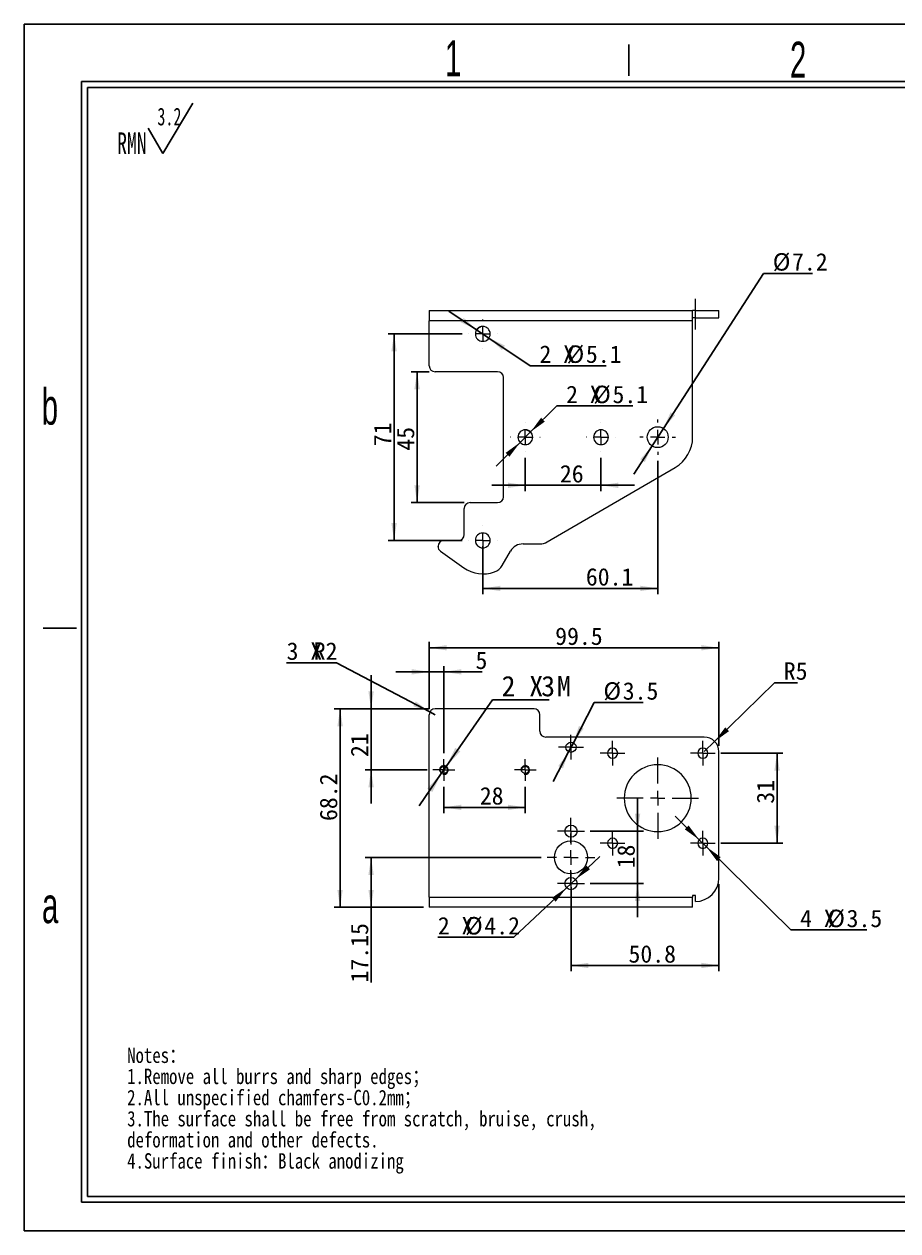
# Model space of a CAD drawing. Header units: millimetres. Extents: x 2 to 295, y 1 to 209.
# Drawn here: x 1.8 to 151.9, y 1.3 to 208.7 of the extents above; entities that cross this region are included whole.
import ezdxf

# ---------------------------------------------------------------- set-up
doc = ezdxf.new("R2010")
doc.units = ezdxf.units.MM
doc.linetypes.add('CENTER', pattern=[10.16, 6.35, -1.27, 1.27, -1.27])
doc.linetypes.add('CENTERX2', pattern=[20.32, 12.7, -2.54, 2.54, -2.54])
doc.layers.add('DIM', color=5, linetype='Continuous')
doc.layers.add('SLD-0', color=179, linetype='Continuous')
doc.layers.add('中心线', color=1, linetype='CENTER', lineweight=15)
doc.styles.add('SLDTEXTSTYLE0', font='SIMSUN.TTC', dxfattribs={"width": 0.67})
doc.styles.add('SLDTEXTSTYLE14', font='SIMSUN.TTC')
doc.styles.add('SLDTEXTSTYLE3', font='SIMSUN.TTC', dxfattribs={"width": 0.8, "bigfont": 'bigfont'})
doc.styles.add('SLDTEXTSTYLE4', font='SIMSUN.TTC', dxfattribs={"width": 0.8})
doc.styles.add('SLDTEXTSTYLE7', font='GOTHIC.TTF', dxfattribs={"width": 0.61171})
doc.dimstyles.new('SLDDIMSTYLE0', dxfattribs={"dimtxt": 3, "dimasz": 3.5, "dimexe": 0, "dimexo": 0.0625, "dimgap": 0.75, "dimtad": 2, "dimlfac": 2, "dimrnd": 1e-09, "dimzin": 12, "dimdsep": 46, "dimtxsty": 'SLDTEXTSTYLE0', "dimsah": 1, "dimcen": 0.09, "dimadec": 0, "dimazin": 3, "dimtfac": 1, "dimtofl": 0, "dimtmove": 0, "dimatfit": 3, "dimfxl": 0, "dimfrac": 2, "dimtolj": 1, "dimtzin": 12, "dimarcsym": 0})
doc.dimstyles.new('SLDDIMSTYLE1', dxfattribs={"dimtxt": 3, "dimasz": 3.5, "dimexe": 0, "dimexo": 0.0625, "dimgap": 0.75, "dimtad": 0, "dimtih": 1, "dimtoh": 1, "dimlfac": 2, "dimrnd": 1e-09, "dimzin": 12, "dimdsep": 46, "dimtxsty": 'SLDTEXTSTYLE0', "dimsah": 1, "dimcen": 0, "dimadec": 0, "dimazin": 3, "dimtfac": 1, "dimtmove": 0, "dimatfit": 3, "dimfxl": 0, "dimfrac": 2, "dimtolj": 1, "dimtzin": 12, "dimarcsym": 0})
doc.dimstyles.new('SLDDIMSTYLE2', dxfattribs={"dimtxt": 3, "dimasz": 3.5, "dimexe": 0, "dimexo": 0.0625, "dimgap": 0.75, "dimtad": 0, "dimtih": 1, "dimtoh": 1, "dimlfac": 2, "dimrnd": 1e-09, "dimzin": 12, "dimdsep": 46, "dimtxsty": 'SLDTEXTSTYLE0', "dimsah": 1, "dimcen": 0, "dimadec": 0, "dimazin": 3, "dimtfac": 1, "dimtmove": 0, "dimatfit": 3, "dimfxl": 0, "dimfrac": 2, "dimtolj": 1, "dimtzin": 12, "dimarcsym": 0})
doc.dimstyles.new('SLDDIMSTYLE3', dxfattribs={"dimtxt": 3, "dimasz": 3.5, "dimexe": 0, "dimexo": 0.0625, "dimgap": 0.75, "dimtad": 2, "dimlfac": 2, "dimrnd": 1e-09, "dimzin": 12, "dimdsep": 46, "dimtxsty": 'SLDTEXTSTYLE0', "dimsah": 1, "dimcen": 0.09, "dimadec": 0, "dimazin": 3, "dimtfac": 1, "dimtmove": 0, "dimatfit": 0, "dimfxl": 0, "dimfrac": 2, "dimtolj": 1, "dimtzin": 12, "dimarcsym": 0})
doc.dimstyles.new('SLDDIMSTYLE4', dxfattribs={"dimtxt": 3, "dimasz": 3.5, "dimexe": 0, "dimexo": 0.0625, "dimgap": 0.75, "dimtad": 0, "dimtih": 1, "dimtoh": 1, "dimlfac": 2, "dimrnd": 1e-09, "dimzin": 12, "dimdsep": 46, "dimtxsty": 'SLDTEXTSTYLE0', "dimsah": 1, "dimcen": 0, "dimadec": 0, "dimazin": 3, "dimtfac": 1, "dimtmove": 0, "dimatfit": 3, "dimfxl": 0, "dimfrac": 2, "dimtolj": 1, "dimtzin": 12, "dimarcsym": 0})
doc.dimstyles.new('SLDDIMSTYLE5', dxfattribs={"dimtxt": 3, "dimasz": 3.5, "dimexe": 0, "dimexo": 0.0625, "dimgap": 0.75, "dimtad": 0, "dimtih": 1, "dimtoh": 1, "dimlfac": 2, "dimrnd": 1e-09, "dimzin": 12, "dimdsep": 46, "dimtxsty": 'SLDTEXTSTYLE0', "dimsah": 1, "dimcen": 0, "dimadec": 0, "dimazin": 3, "dimtfac": 1, "dimtofl": 0, "dimtmove": 0, "dimatfit": 3, "dimfxl": 0, "dimfrac": 2, "dimtolj": 1, "dimtzin": 12, "dimarcsym": 0})
doc.dimstyles.new('SLDDIMSTYLE6', dxfattribs={"dimtxt": 3.5, "dimasz": 3.5, "dimexe": 0, "dimexo": 0.0625, "dimgap": 0.875, "dimtad": 0, "dimtih": 1, "dimtoh": 1, "dimlfac": 2, "dimrnd": 1e-09, "dimzin": 12, "dimdsep": 46, "dimtxsty": 'SLDTEXTSTYLE0', "dimsah": 1, "dimcen": 0, "dimadec": 0, "dimazin": 3, "dimtfac": 1, "dimtmove": 0, "dimatfit": 3, "dimfxl": 0, "dimfrac": 2, "dimtolj": 1, "dimtzin": 12, "dimarcsym": 0})

# ---------------------------------------------------------------- blocks, each defined once
blk = doc.blocks.new('SW_NOTE_0')
at = {"layer": 'SLD-0', "color": 0}
for q in [(12.98, 9.35), (5.31, 5.02)]:
    blk.add_line((7.87, 0.69), q, dxfattribs=at)
at = {"layer": 'SLD-0', "color": 0, "attachment_point": 1, "style": 'SLDTEXTSTYLE0'}
for s, insert, char_height in [('3.2', (6.9, 8.55), 3.032), ('RMN', (0, 4.31), 3.704)]:
    blk.add_mtext(s, dxfattribs=dict(at, insert=insert, char_height=char_height))
blk = doc.blocks.new('SW_NOTE_1')
at = {"layer": 'SLD-0', "color": 0, "char_height": 2.6458, "attachment_point": 1}
for s, insert, style in [('Notes\\M+18146', (0, 3.08), 'SLDTEXTSTYLE3'), ('1.Remove all burrs and sharp edges\\M+18147', (0, -0.55), 'SLDTEXTSTYLE3'), ('2.All unspecified chamfers-C0.2mm\\M+18147', (0, -4.19), 'SLDTEXTSTYLE3'), ('3.The surface shall be free from scratch, bruise, crush, ', (0, -7.82), 'SLDTEXTSTYLE4'), ('deformation and other defects.', (0, -11.45), 'SLDTEXTSTYLE4'), ('4.Surface finish\\M+18146Black anodizing', (0, -15.08), 'SLDTEXTSTYLE3')]:
    blk.add_mtext(s, dxfattribs=dict(at, insert=insert, style=style))
blk = doc.blocks.new('_D')
at = {"layer": 'DIM'}
for p, q in [((77.09, 155.44), (64.37, 155.44)), ((65.37, 155.44), (65.37, 119.94)), ((77.09, 119.94), (64.37, 119.94))]:
    blk.add_line(p, q, dxfattribs=at)
for points in [[(65.37, 155.44), (64.91, 152.44), (65.83, 152.44)], [(65.37, 119.94), (65.83, 122.94), (64.91, 122.94)]]:
    blk.add_solid(points, dxfattribs=at)
at = {"layer": 'DIM', "insert": (61.88, 136.14), "char_height": 3, "attachment_point": 1, "rotation": 90, "style": 'SLDTEXTSTYLE14'}
blk.add_mtext('71', dxfattribs=at)
blk = doc.blocks.new('_D_1')
at = {"layer": 'DIM'}
for p, q in [((71.42, 148.94), (68.32, 148.94)), ((69.32, 148.94), (69.32, 126.44)), ((77.42, 126.44), (68.32, 126.44))]:
    blk.add_line(p, q, dxfattribs=at)
for points in [[(69.32, 148.94), (68.86, 145.94), (69.79, 145.94)], [(69.32, 126.44), (69.79, 129.44), (68.86, 129.44)]]:
    blk.add_solid(points, dxfattribs=at)
at = {"layer": 'DIM', "insert": (65.83, 135.37), "char_height": 3, "attachment_point": 1, "rotation": 90, "style": 'SLDTEXTSTYLE14'}
blk.add_mtext('45', dxfattribs=at)
blk = doc.blocks.new('_D_2')
at = {"layer": 'DIM'}
for p, q in [((79.56, 156.15), (74.77, 159.37)), ((79.56, 156.15), (81.68, 154.73)), ((81.68, 154.73), (88.76, 149.97)), ((88.76, 149.97), (101.83, 149.97))]:
    blk.add_line(p, q, dxfattribs=at)
blk.add_arc((80.62, 155.44), 1.27, 107.9769, 141.8924, dxfattribs=at)
for points in [[(79.56, 156.15), (77.33, 158.21), (76.81, 157.44)], [(81.68, 154.73), (83.91, 152.67), (84.42, 153.44)]]:
    blk.add_solid(points, dxfattribs=at)
at = {"layer": 'DIM', "char_height": 3, "attachment_point": 1, "style": 'SLDTEXTSTYLE14'}
for s, insert in [('%%c', (95.01, 153.46)), ('2 X ', (90.35, 153.46)), ('5.1', (98.33, 153.46))]:
    blk.add_mtext(s, dxfattribs=dict(at, insert=insert))
blk = doc.blocks.new('_D_3')
at = {"layer": 'DIM'}
for p, q in [((88.82, 138.59), (93.33, 143.05)), ((93.33, 143.05), (106.4, 143.05)), ((87.01, 136.79), (88.82, 138.59)), ((87.01, 136.79), (82.91, 132.73))]:
    blk.add_line(p, q, dxfattribs=at)
blk.add_arc((87.92, 137.69), 1.27, 38.1076, 82.8385, dxfattribs=at)
for points in [[(88.82, 138.59), (91.28, 140.37), (90.63, 141.03)], [(87.01, 136.79), (84.56, 135.01), (85.21, 134.36)]]:
    blk.add_solid(points, dxfattribs=at)
at = {"layer": 'DIM', "char_height": 3, "attachment_point": 1, "style": 'SLDTEXTSTYLE14'}
for s, insert in [('2 X ', (94.92, 146.54)), ('%%c', (99.58, 146.54)), ('5.1', (102.9, 146.54))]:
    blk.add_mtext(s, dxfattribs=dict(at, insert=insert))
blk = doc.blocks.new('_D_4')
at = {"layer": 'DIM'}
for p, q in [((87.92, 134.17), (87.92, 128.42)), ((100.92, 134.17), (100.92, 128.42)), ((87.92, 129.42), (82.15, 129.42)), ((87.92, 129.42), (100.92, 129.42)), ((100.92, 129.42), (106.69, 129.42))]:
    blk.add_line(p, q, dxfattribs=at)
for points in [[(87.92, 129.42), (84.92, 129.88), (84.92, 128.96)], [(100.92, 129.42), (103.92, 128.96), (103.92, 129.88)]]:
    blk.add_solid(points, dxfattribs=at)
at = {"layer": 'DIM', "insert": (93.86, 132.91), "char_height": 3, "attachment_point": 1, "style": 'SLDTEXTSTYLE14'}
blk.add_mtext('26', dxfattribs=at)
blk = doc.blocks.new('_D_5')
at = {"layer": 'DIM'}
for p, q in [((111.64, 139.2), (128.84, 165.83)), ((128.84, 165.83), (137.24, 165.83)), ((109.69, 136.18), (111.64, 139.2)), ((109.69, 136.18), (106.56, 131.33))]:
    blk.add_line(p, q, dxfattribs=at)
for points in [[(111.64, 139.2), (113.66, 141.47), (112.88, 141.97)], [(109.69, 136.18), (107.68, 133.91), (108.45, 133.41)]]:
    blk.add_solid(points, dxfattribs=at)
at = {"layer": 'DIM', "char_height": 3, "attachment_point": 1, "style": 'SLDTEXTSTYLE14'}
for s, insert in [('%%c', (130.43, 169.32)), ('7.2', (133.74, 169.32))]:
    blk.add_mtext(s, dxfattribs=dict(at, insert=insert))
blk = doc.blocks.new('_D_6')
at = {"layer": 'DIM', "color": 5}
for p, q in [((110.67, 133.64), (110.67, 110.7)), ((80.62, 118.94), (80.62, 110.7)), ((80.62, 111.7), (110.67, 111.7))]:
    blk.add_line(p, q, dxfattribs=at)
for points in [[(80.62, 111.7), (83.62, 111.24), (83.62, 112.16)], [(110.67, 111.7), (107.67, 112.16), (107.67, 111.24)]]:
    blk.add_solid(points, dxfattribs=at)
at = {"layer": 'DIM', "color": 5, "insert": (98.32, 115.19), "char_height": 3, "attachment_point": 1, "style": 'SLDTEXTSTYLE14'}
blk.add_mtext('60.1', dxfattribs=at)
blk = doc.blocks.new('SW_CENTERMARKSYMBOL_0')
at = {"layer": '中心线', "color": 0}
for p, q in [((0, 2.5), (0, 2.525)), ((-2.5, 0), (-2.525, 0)), ((0, 0), (-1.25, 0)), ((0, 0), (0, 1.25)), ((0, 0), (0, -1.25)), ((0, 0), (1.25, 0)), ((2.5, 0), (2.525, 0)), ((0, -2.5), (0, -2.525))]:
    blk.add_line(p, q, dxfattribs=at)
blk = doc.blocks.new('SW_CENTERMARKSYMBOL_1')
at = {"layer": '中心线', "color": 0}
for p, q in [((0, 2.5), (0, 2.525)), ((-2.5, 0), (-2.525, 0)), ((0, 0), (-1.25, 0)), ((0, 0), (0, 1.25)), ((0, 0), (0, -1.25)), ((0, 0), (1.25, 0)), ((2.5, 0), (2.525, 0)), ((0, -2.5), (0, -2.525))]:
    blk.add_line(p, q, dxfattribs=at)
blk = doc.blocks.new('SW_CENTERMARKSYMBOL_2')
at = {"layer": '中心线', "color": 0}
for p, q in [((0, 2.5), (0, 2.525)), ((-2.5, 0), (-2.525, 0)), ((0, 0), (-1.25, 0)), ((0, 0), (0, 1.25)), ((0, 0), (0, -1.25)), ((0, 0), (1.25, 0)), ((2.5, 0), (2.525, 0)), ((0, -2.5), (0, -2.525))]:
    blk.add_line(p, q, dxfattribs=at)
blk = doc.blocks.new('SW_CENTERMARKSYMBOL_3')
at = {"layer": '中心线', "color": 0}
for p, q in [((0, 2.5), (0, 2.525)), ((-2.5, 0), (-2.525, 0)), ((0, 0), (-1.25, 0)), ((0, 0), (0, 1.25)), ((0, 0), (0, -1.25)), ((0, 0), (1.25, 0)), ((2.5, 0), (2.525, 0)), ((0, -2.5), (0, -2.525))]:
    blk.add_line(p, q, dxfattribs=at)
blk = doc.blocks.new('SW_CENTERMARKSYMBOL_4')
at = {"layer": '中心线', "color": 0}
for p, q in [((0, 2.5), (0, 3.05)), ((-2.5, 0), (-3.05, 0)), ((0, 0), (-1.25, 0)), ((0, 0), (0, 1.25)), ((0, 0), (0, -1.25)), ((0, 0), (1.25, 0)), ((2.5, 0), (3.05, 0)), ((0, -2.5), (0, -3.05))]:
    blk.add_line(p, q, dxfattribs=at)
blk = doc.blocks.new('_D_7')
at = {"layer": 'DIM'}
for p, q in [((71.42, 91), (71.42, 102.5)), ((121.17, 84.65), (121.17, 102.5)), ((71.42, 101.5), (121.17, 101.5))]:
    blk.add_line(p, q, dxfattribs=at)
for points in [[(71.42, 101.5), (74.42, 101.04), (74.42, 101.96)], [(121.17, 101.5), (118.17, 101.96), (118.17, 101.04)]]:
    blk.add_solid(points, dxfattribs=at)
at = {"layer": 'DIM', "insert": (93.05, 104.99), "char_height": 3, "attachment_point": 1, "style": 'SLDTEXTSTYLE14'}
blk.add_mtext('99.5', dxfattribs=at)
blk = doc.blocks.new('_D_8')
at = {"layer": 'DIM'}
for p, q in [((73.92, 77.62), (73.92, 73.07)), ((87.92, 77.62), (87.92, 73.07)), ((73.92, 74.07), (87.92, 74.07))]:
    blk.add_line(p, q, dxfattribs=at)
for points in [[(73.92, 74.07), (76.92, 73.61), (76.92, 74.53)], [(87.92, 74.07), (84.92, 74.53), (84.92, 73.61)]]:
    blk.add_solid(points, dxfattribs=at)
at = {"layer": 'DIM', "insert": (80.1, 77.56), "char_height": 3, "attachment_point": 1, "style": 'SLDTEXTSTYLE14'}
blk.add_mtext('28', dxfattribs=at)
blk = doc.blocks.new('_D_9')
at = {"layer": 'DIM'}
for p, q in [((71.42, 91), (71.42, 98.36)), ((73.92, 83.37), (73.92, 98.36)), ((71.42, 97.36), (65.65, 97.36)), ((71.42, 97.36), (73.92, 97.36)), ((73.92, 97.36), (80.52, 97.36))]:
    blk.add_line(p, q, dxfattribs=at)
for points in [[(71.42, 97.36), (68.42, 97.82), (68.42, 96.9)], [(73.92, 97.36), (76.92, 96.9), (76.92, 97.82)]]:
    blk.add_solid(points, dxfattribs=at)
at = {"layer": 'DIM', "insert": (79.36, 100.85), "char_height": 3, "attachment_point": 1, "style": 'SLDTEXTSTYLE14'}
blk.add_mtext('5', dxfattribs=at)
blk = doc.blocks.new('_D_10')
at = {"layer": 'DIM'}
for p, q in [((96.53, 61.69), (100.73, 65.65)), ((95, 60.25), (85.97, 51.74)), ((96.53, 61.69), (95, 60.25)), ((85.97, 51.74), (72.89, 51.74))]:
    blk.add_line(p, q, dxfattribs=at)
for points in [[(96.53, 61.69), (99.03, 63.42), (98.4, 64.09)], [(95, 60.25), (92.5, 58.53), (93.14, 57.86)]]:
    blk.add_solid(points, dxfattribs=at)
at = {"layer": 'DIM', "char_height": 3, "attachment_point": 1, "style": 'SLDTEXTSTYLE14'}
for s, insert in [('2 X ', (72.89, 55.23)), ('%%c', (77.56, 55.23)), ('4.2', (80.88, 55.23))]:
    blk.add_mtext(s, dxfattribs=dict(at, insert=insert))
blk = doc.blocks.new('_D_11')
at = {"layer": 'DIM'}
for p, q in [((96.17, 85.18), (99.76, 92.09)), ((99.76, 92.09), (108.16, 92.09)), ((95.36, 83.62), (96.17, 85.18)), ((95.36, 83.62), (92.71, 78.5))]:
    blk.add_line(p, q, dxfattribs=at)
for points in [[(96.17, 85.18), (97.96, 87.63), (97.14, 88.05)], [(95.36, 83.62), (93.57, 81.17), (94.39, 80.75)]]:
    blk.add_solid(points, dxfattribs=at)
at = {"layer": 'DIM', "char_height": 3, "attachment_point": 1, "style": 'SLDTEXTSTYLE14'}
for s, insert in [('%%c', (101.34, 95.58)), ('3.5', (104.66, 95.58))]:
    blk.add_mtext(s, dxfattribs=dict(at, insert=insert))
blk = doc.blocks.new('_D_12')
at = {"layer": 'DIM'}
for p, q in [((117.79, 68.51), (113.68, 72.56)), ((117.79, 68.51), (119.04, 67.29)), ((119.04, 67.29), (133.55, 53)), ((133.55, 53), (146.62, 53))]:
    blk.add_line(p, q, dxfattribs=at)
for points in [[(117.79, 68.51), (115.98, 70.95), (115.33, 70.29)], [(119.04, 67.29), (120.85, 64.85), (121.5, 65.51)]]:
    blk.add_solid(points, dxfattribs=at)
at = {"layer": 'DIM', "char_height": 3, "attachment_point": 1, "style": 'SLDTEXTSTYLE14'}
for s, insert in [('4 X ', (135.13, 56.49)), ('%%c', (139.8, 56.49)), ('3.5', (143.12, 56.49))]:
    blk.add_mtext(s, dxfattribs=dict(at, insert=insert))
blk = doc.blocks.new('_D_13')
at = {"layer": 'DIM'}
for p, q in [((121.54, 83.4), (132.17, 83.4)), ((131.17, 83.4), (131.17, 67.9)), ((121.54, 67.9), (132.17, 67.9))]:
    blk.add_line(p, q, dxfattribs=at)
for points in [[(131.17, 83.4), (130.71, 80.4), (131.63, 80.4)], [(131.17, 67.9), (131.63, 70.9), (130.71, 70.9)]]:
    blk.add_solid(points, dxfattribs=at)
at = {"layer": 'DIM', "insert": (127.68, 74.7), "char_height": 3, "attachment_point": 1, "rotation": 90, "style": 'SLDTEXTSTYLE14'}
blk.add_mtext('31', dxfattribs=at)
blk = doc.blocks.new('_D_14')
at = {"layer": 'DIM'}
for p, q in [((61.42, 91), (61.42, 96.77)), ((71.42, 91), (60.42, 91)), ((61.42, 91), (61.42, 80.5)), ((71.04, 80.5), (60.42, 80.5)), ((61.42, 80.5), (61.42, 74.73))]:
    blk.add_line(p, q, dxfattribs=at)
for points in [[(61.42, 91), (61.88, 94), (60.96, 94)], [(61.42, 80.5), (60.96, 77.5), (61.88, 77.5)]]:
    blk.add_solid(points, dxfattribs=at)
at = {"layer": 'DIM', "insert": (57.93, 82.73), "char_height": 3, "attachment_point": 1, "rotation": 90, "style": 'SLDTEXTSTYLE14'}
blk.add_mtext('21', dxfattribs=at)
blk = doc.blocks.new('_D_15')
at = {"layer": 'DIM'}
for p, q in [((55.49, 98.94), (46.91, 98.94)), ((71.53, 90.47), (55.49, 98.94)), ((72.42, 90), (71.53, 90.47))]:
    blk.add_line(p, q, dxfattribs=at)
blk.add_solid([(71.53, 90.47), (69.1, 92.28), (68.67, 91.46)], dxfattribs=at)
at = {"layer": 'DIM', "char_height": 3, "attachment_point": 1, "style": 'SLDTEXTSTYLE14'}
for s, insert in [('3 X ', (46.91, 102.43)), ('R2', (51.57, 102.43))]:
    blk.add_mtext(s, dxfattribs=dict(at, insert=insert))
blk = doc.blocks.new('_D_16')
at = {"layer": 'DIM'}
for p, q in [((120.45, 85.4), (130.74, 95.5)), ((130.74, 95.5), (134.66, 95.5)), ((118.67, 83.65), (120.45, 85.4))]:
    blk.add_line(p, q, dxfattribs=at)
blk.add_solid([(120.45, 85.4), (122.92, 87.17), (122.27, 87.83)], dxfattribs=at)
at = {"layer": 'DIM', "insert": (132.33, 99), "char_height": 3, "attachment_point": 1, "style": 'SLDTEXTSTYLE14'}
blk.add_mtext('R5', dxfattribs=at)
blk = doc.blocks.new('_D_17')
at = {"layer": 'DIM'}
for p, q in [((71.42, 91), (55.09, 91)), ((56.09, 56.9), (56.09, 91)), ((70.42, 56.9), (55.09, 56.9))]:
    blk.add_line(p, q, dxfattribs=at)
for points in [[(56.09, 91), (55.63, 88), (56.56, 88)], [(56.09, 56.9), (56.56, 59.9), (55.63, 59.9)]]:
    blk.add_solid(points, dxfattribs=at)
at = {"layer": 'DIM', "insert": (52.6, 71.73), "char_height": 3, "attachment_point": 1, "rotation": 90, "style": 'SLDTEXTSTYLE14'}
blk.add_mtext('68.2', dxfattribs=at)
blk = doc.blocks.new('_D_18')
at = {"layer": 'DIM'}
for p, q in [((95.77, 60.37), (95.77, 45.9)), ((121.17, 60.9), (121.17, 45.9)), ((95.77, 46.9), (121.17, 46.9))]:
    blk.add_line(p, q, dxfattribs=at)
for points in [[(95.77, 46.9), (98.77, 46.44), (98.77, 47.36)], [(121.17, 46.9), (118.17, 47.36), (118.17, 46.44)]]:
    blk.add_solid(points, dxfattribs=at)
at = {"layer": 'DIM', "insert": (105.65, 50.39), "char_height": 3, "attachment_point": 1, "style": 'SLDTEXTSTYLE14'}
blk.add_mtext('50.8', dxfattribs=at)
blk = doc.blocks.new('_D_19')
at = {"layer": 'DIM', "color": 5}
for p, q in [((90.67, 65.47), (60.42, 65.47)), ((61.42, 65.47), (61.42, 56.9)), ((70.42, 56.9), (60.42, 56.9)), ((61.42, 56.9), (61.42, 43.98))]:
    blk.add_line(p, q, dxfattribs=at)
for points in [[(61.42, 65.47), (60.96, 62.47), (61.88, 62.47)], [(61.42, 56.9), (61.88, 59.9), (60.96, 59.9)]]:
    blk.add_solid(points, dxfattribs=at)
at = {"layer": 'DIM', "color": 5, "insert": (57.93, 43.98), "char_height": 3, "attachment_point": 1, "rotation": 90, "style": 'SLDTEXTSTYLE14'}
blk.add_mtext('17.15', dxfattribs=at)
blk = doc.blocks.new('_D_20')
at = {"layer": 'DIM'}
for p, q in [((107.21, 69.97), (107.21, 75.74)), ((99.07, 69.97), (108.21, 69.97)), ((107.21, 69.97), (107.21, 60.97)), ((99.07, 60.97), (108.21, 60.97)), ((107.21, 60.97), (107.21, 55.21))]:
    blk.add_line(p, q, dxfattribs=at)
for points in [[(107.21, 69.97), (107.67, 72.97), (106.75, 72.97)], [(107.21, 60.97), (106.75, 57.97), (107.67, 57.97)]]:
    blk.add_solid(points, dxfattribs=at)
at = {"layer": 'DIM', "insert": (103.72, 63.59), "char_height": 3, "attachment_point": 1, "rotation": 90, "style": 'SLDTEXTSTYLE14'}
blk.add_mtext('18', dxfattribs=at)
blk = doc.blocks.new('_D_21')
at = {"layer": 'DIM'}
for p, q in [((74.34, 81.12), (82.26, 92.58)), ((82.26, 92.58), (92.01, 92.58)), ((73.49, 79.88), (74.34, 81.12)), ((73.49, 79.88), (69.67, 74.34))]:
    blk.add_line(p, q, dxfattribs=at)
for points in [[(74.34, 81.12), (76.77, 83.69), (75.89, 84.3)], [(73.49, 79.88), (71.06, 77.31), (71.95, 76.7)]]:
    blk.add_solid(points, dxfattribs=at)
at = {"layer": 'DIM', "char_height": 3.5, "attachment_point": 1, "style": 'SLDTEXTSTYLE14'}
for s, insert in [('2 X M', (83.84, 96.66)), ('3', (90.65, 96.66))]:
    blk.add_mtext(s, dxfattribs=dict(at, insert=insert))
blk = doc.blocks.new('SW_CENTERMARKSYMBOL_5')
at = {"layer": '中心线', "color": 0}
for p, q in [((-1.25, 0), (-1.875, 0)), ((0, 0), (-1.25, 0)), ((0, 1.25), (0, 1.875)), ((0, 0), (0, 1.25)), ((0, 0), (0, -1.25)), ((0, 0), (1.25, 0)), ((1.25, 0), (1.875, 0)), ((0, -1.25), (0, -1.875))]:
    blk.add_line(p, q, dxfattribs=at)
blk = doc.blocks.new('SW_CENTERMARKSYMBOL_6')
at = {"layer": '中心线', "color": 0}
for p, q in [((-1.25, 0), (-1.875, 0)), ((0, 0), (-1.25, 0)), ((0, 1.25), (0, 1.875)), ((0, 0), (0, 1.25)), ((0, 0), (0, -1.25)), ((0, 0), (1.25, 0)), ((1.25, 0), (1.875, 0)), ((0, -1.25), (0, -1.875))]:
    blk.add_line(p, q, dxfattribs=at)
blk = doc.blocks.new('SW_CENTERMARKSYMBOL_7')
at = {"layer": '中心线', "color": 0}
for p, q in [((0, 2.5), (0, 4.1)), ((-2.5, 0), (-4.1, 0)), ((0, 0), (-1.25, 0)), ((0, 0), (0, 1.25)), ((0, 0), (0, -1.25)), ((0, 0), (1.25, 0)), ((2.5, 0), (4.1, 0)), ((0, -2.5), (0, -4.1))]:
    blk.add_line(p, q, dxfattribs=at)
blk = doc.blocks.new('SW_CENTERMARKSYMBOL_8')
at = {"layer": '中心线', "color": 0}
for p, q in [((0, 1.25), (0, 2.3)), ((-1.25, 0), (-2.3, 0)), ((0, 0), (-1.25, 0)), ((0, 0), (0, 1.25)), ((0, 0), (0, -1.25)), ((0, 0), (1.25, 0)), ((1.25, 0), (2.3, 0)), ((0, -1.25), (0, -2.3))]:
    blk.add_line(p, q, dxfattribs=at)
blk = doc.blocks.new('SW_CENTERMARKSYMBOL_9')
at = {"layer": '中心线', "color": 0}
for p, q in [((0, 1.25), (0, 2.3)), ((-1.25, 0), (-2.3, 0)), ((0, 0), (-1.25, 0)), ((0, 0), (0, 1.25)), ((0, 0), (0, -1.25)), ((0, 0), (1.25, 0)), ((1.25, 0), (2.3, 0)), ((0, -1.25), (0, -2.3))]:
    blk.add_line(p, q, dxfattribs=at)
blk = doc.blocks.new('SW_CENTERMARKSYMBOL_10')
at = {"layer": '中心线', "color": 0}
for p, q in [((0, 1.25), (0, 2.125)), ((-1.25, 0), (-2.125, 0)), ((0, 0), (-1.25, 0)), ((0, 0), (0, 1.25)), ((0, 0), (0, -1.25)), ((0, 0), (1.25, 0)), ((1.25, 0), (2.125, 0)), ((0, -1.25), (0, -2.125))]:
    blk.add_line(p, q, dxfattribs=at)
blk = doc.blocks.new('SW_CENTERMARKSYMBOL_11')
at = {"layer": '中心线', "color": 0}
for p, q in [((0, 2.5), (0, 7)), ((-2.5, 0), (-7, 0)), ((0, 0), (-1.25, 0)), ((0, 0), (0, 1.25)), ((0, 0), (0, -1.25)), ((0, 0), (1.25, 0)), ((2.5, 0), (7, 0)), ((0, -2.5), (0, -7))]:
    blk.add_line(p, q, dxfattribs=at)
blk = doc.blocks.new('SW_CENTERMARKSYMBOL_12')
at = {"layer": '中心线', "color": 0}
for p, q in [((0, 1.25), (0, 2.125)), ((-1.25, 0), (-2.125, 0)), ((0, 0), (-1.25, 0)), ((0, 0), (0, 1.25)), ((0, 0), (0, -1.25)), ((0, 0), (1.25, 0)), ((1.25, 0), (2.125, 0)), ((0, -1.25), (0, -2.125))]:
    blk.add_line(p, q, dxfattribs=at)
blk = doc.blocks.new('SW_CENTERMARKSYMBOL_13')
at = {"layer": '中心线', "color": 0}
for p, q in [((0, 1.25), (0, 2.125)), ((-1.25, 0), (-2.125, 0)), ((0, 0), (-1.25, 0)), ((0, 0), (0, 1.25)), ((0, 0), (0, -1.25)), ((0, 0), (1.25, 0)), ((1.25, 0), (2.125, 0)), ((0, -1.25), (0, -2.125))]:
    blk.add_line(p, q, dxfattribs=at)
blk = doc.blocks.new('SW_CENTERMARKSYMBOL_14')
at = {"layer": '中心线', "color": 0}
for p, q in [((0, 1.25), (0, 2.125)), ((-1.25, 0), (-2.125, 0)), ((0, 0), (-1.25, 0)), ((0, 0), (0, 1.25)), ((0, 0), (0, -1.25)), ((0, 0), (1.25, 0)), ((1.25, 0), (2.125, 0)), ((0, -1.25), (0, -2.125))]:
    blk.add_line(p, q, dxfattribs=at)
blk = doc.blocks.new('SW_CENTERMARKSYMBOL_15')
at = {"layer": '中心线', "color": 0}
for p, q in [((0, 1.25), (0, 2.125)), ((-1.25, 0), (-2.125, 0)), ((0, 0), (-1.25, 0)), ((0, 0), (0, 1.25)), ((0, 0), (0, -1.25)), ((0, 0), (1.25, 0)), ((1.25, 0), (2.125, 0)), ((0, -1.25), (0, -2.125))]:
    blk.add_line(p, q, dxfattribs=at)

msp = doc.modelspace()

# ---------------------------------------------------------------- linework, layer by layer
at = {"color": 7, "linetype": 'Continuous', "lineweight": 15}
for p, q in [((71.417881, 159.455137), (116.66788, 159.455137)), ((71.417881, 159.455137), (71.417881, 157.705137)), ((116.66788, 157.705137), (71.417881, 157.705137)), ((71.417881, 149.94192), (71.417881, 157.705137)), ((116.66788, 157.705137), (116.66788, 159.455137)), ((117.167881, 159.455137), (116.66788, 159.455137)), ((117.167881, 158.205136), (116.66788, 158.205136)), ((116.66788, 137.69192), (116.66788, 157.705137)), ((117.167881, 159.455137), (121.167882, 159.455137)), ((117.167881, 158.205136), (117.167881, 159.455137)), ((117.167881, 158.205136), (121.167882, 158.205136)), ((121.167882, 158.205136), (121.167882, 159.455137)), ((83.167881, 148.941921), (72.417881, 148.941921)), ((84.167881, 127.44192), (84.167881, 147.941921)), ((91.673775, 119.694614), (113.686042, 132.506296)), ((77.417881, 120.94192), (77.417881, 125.441921)), ((78.417881, 126.44192), (83.167881, 126.44192)), ((72.917881, 118.90513), (72.917881, 118.941919)), ((73.917881, 119.94192), (76.417881, 119.94192)), ((87.534145, 119.355291), (90.416207, 119.355291)), ((73.339475, 118.089381), (77.342047, 115.251364)), ((83.944554, 115.637935), (85.369082, 118.10529)), ((71.417881, 58.649673), (71.417881, 89.999671)), ((89.417881, 90.999673), (72.417881, 90.999673)), ((90.417881, 87.149671), (90.417881, 89.999671)), ((118.667881, 86.149673), (91.417881, 86.149673)), ((121.167882, 61.899672), (121.167882, 83.649672)), ((71.417881, 58.649673), (116.66788, 58.649673)), ((71.417881, 58.649673), (71.417881, 56.899674)), ((117.167881, 58.899673), (116.66788, 58.899673)), ((116.66788, 58.899673), (116.66788, 58.649673)), ((116.66788, 56.899674), (116.66788, 58.649673)), ((117.167881, 57.899673), (117.167881, 58.899673)), ((116.66788, 56.899674), (71.417881, 56.899674))]:
    msp.add_line(p, q, dxfattribs=at)
for centre, radius in [((110.667881, 137.69192), 1.8), ((95.767881, 84.399673), 0.875), ((73.917881, 80.499673), 0.625), ((87.917881, 80.499673), 0.625), ((95.767881, 69.974673), 1.05), ((95.767881, 65.474673), 2.85), ((95.767881, 60.974673), 1.05)]:
    msp.add_circle(centre, radius, dxfattribs=at)
for centre, radius, start, end in [((80.617881, 155.44192), 1.275, 0, 180), ((80.617881, 155.44192), 1.275, 180, 0), ((72.417881, 149.94192), 1, 180, 270), ((83.167881, 147.94192), 1, 0, 90), ((87.917881, 137.69192), 1.275, 0, 180), ((100.917881, 137.69192), 1.275, 0, 180), ((87.917881, 137.69192), 1.275, 180, 0), ((100.917881, 137.69192), 1.275, 180, 0), ((110.667881, 137.69192), 6, 300.20045916, 0), ((83.167881, 127.44192), 1, 270, 0), ((78.417881, 125.44192), 1, 90, 180), ((76.417881, 120.94192), 1, 270, 0), ((80.617881, 119.94192), 1.275, 0, 180), ((73.917881, 118.94192), 1, 90, 180), ((73.917881, 118.905131), 1, 180, 234.66149821), ((80.617881, 119.94192), 1.275, 180, 0), ((87.534145, 116.855291), 2.5, 90, 150), ((90.416207, 121.855291), 2.5, 270, 300.20045916), ((80.667881, 119.94192), 5.75, 234.66149821, 290.00081778), ((81.77949, 116.887935), 2.5, 290.00081778, 330), ((72.417881, 89.999673), 1, 90, 180), ((89.417881, 89.999673), 1, 0, 90), ((91.417881, 87.149673), 1, 180, 270), ((118.667881, 83.649673), 2.5, 0, 90), ((102.917881, 83.399673), 0.875, 0, 180), ((102.917881, 83.399673), 0.875, 180, 0), ((118.417881, 83.399673), 0.875, 0, 180), ((118.417881, 83.399673), 0.875, 180, 0), ((110.667881, 75.649673), 5.75, 0, 180), ((110.667881, 75.649673), 5.75, 180, 0), ((102.917881, 67.899673), 0.875, 0, 180), ((118.417881, 67.899673), 0.875, 0, 180), ((102.917881, 67.899673), 0.875, 180, 0), ((118.417881, 67.899673), 0.875, 180, 0), ((117.167881, 61.899673), 4, 270, 0)]:
    msp.add_arc(centre, radius, start, end, dxfattribs=at)
at = {"color": 7, "linetype": 'Continuous', "lineweight": 0}
for centre in [(73.917881, 80.499673), (87.917881, 80.499673)]:
    msp.add_arc(centre, 0.75, 255, 195, dxfattribs=at)
at = {"layer": 'SLD-0'}
for p, q in [((1.812043, 208.673741), (295.106559, 208.673741)), ((1.812043, 1.29378), (1.812043, 208.673741)), ((12.674821, 7.218922), (12.674821, 197.810981)), ((12.674821, 197.810981), (289.181417, 197.810981)), ((289.181417, 7.218922), (12.674821, 7.218922)), ((295.106559, 1.29378), (1.812043, 1.29378))]:
    msp.add_line(p, q, dxfattribs=at)
at = {"layer": 'SLD-0', "color": 6, "linetype": 'Continuous'}
for p, q in [((105.701039, 199.786029), (105.701039, 205.169493)), ((11.687298, 6.231398), (11.687298, 198.798505)), ((11.687298, 198.798505), (290.168941, 198.798505)), ((10.804562, 104.852698), (5.068071, 104.852698)), ((290.168941, 6.231398), (11.687298, 6.231398))]:
    msp.add_line(p, q, dxfattribs=at)
at = {"layer": '中心线', "linetype": 'CENTERX2', "lineweight": 0}
msp.add_line((117.167881, 156.205136), (117.167881, 161.455136), dxfattribs=at)

# ---------------------------------------------------------------- block references
at = {"layer": 'SLD-0'}
msp.add_blockref('SW_NOTE_0', (17.795001, 185.758846), dxfattribs=at)
at = {"layer": 'SLD-0', "color": 5}
msp.add_blockref('SW_NOTE_1', (19.51221, 29.717972), dxfattribs=at)
at = {"layer": '中心线'}
for name, p in [('SW_CENTERMARKSYMBOL_0', (80.617881, 155.44192)), ('SW_CENTERMARKSYMBOL_2', (87.917881, 137.69192)), ('SW_CENTERMARKSYMBOL_3', (100.917881, 137.69192)), ('SW_CENTERMARKSYMBOL_4', (110.667881, 137.69192)), ('SW_CENTERMARKSYMBOL_1', (80.617881, 119.94192)), ('SW_CENTERMARKSYMBOL_10', (95.767881, 84.399673)), ('SW_CENTERMARKSYMBOL_12', (102.917881, 83.399673)), ('SW_CENTERMARKSYMBOL_13', (118.417881, 83.399673)), ('SW_CENTERMARKSYMBOL_5', (73.917881, 80.499673)), ('SW_CENTERMARKSYMBOL_6', (87.917881, 80.499673)), ('SW_CENTERMARKSYMBOL_11', (110.667881, 75.649673)), ('SW_CENTERMARKSYMBOL_9', (95.767881, 69.974673)), ('SW_CENTERMARKSYMBOL_7', (95.767881, 65.474673)), ('SW_CENTERMARKSYMBOL_15', (102.917881, 67.899673)), ('SW_CENTERMARKSYMBOL_14', (118.417881, 67.899673)), ('SW_CENTERMARKSYMBOL_8', (95.767881, 60.974673))]:
    msp.add_blockref(name, p, dxfattribs=at)

# ---------------------------------------------------------------- texts
at = {"layer": 'SLD-0', "char_height": 6.172023, "attachment_point": 1, "style": 'SLDTEXTSTYLE7'}
for s, insert in [('1', (74.110982, 205.898823)), ('2', (133.388063, 205.655201)), ('b', (4.834643, 146.019415)), ('a', (4.879794, 60.35108))]:
    msp.add_mtext(s, dxfattribs=dict(at, insert=insert))

# ---------------------------------------------------------------- dimensions: what is measured, and where the dimension line sits
at = {"layer": 'DIM'}
for p1, p2, picture, middle in [((111.644429, 139.20399), (109.691333, 136.17985), '_D_5', (133.834282, 168.072431)), ((96.170766, 85.176402), (95.364996, 83.622944), '_D_11', (104.75238, 94.33492))]:
    dim = msp.add_diameter_dim_2p(p1=p1, p2=p2, dimstyle='SLDDIMSTYLE4', dxfattribs=at)
    dim.commit()
    dim.dimension.update_dxf_attribs({"geometry": picture, "text_midpoint": middle, "dimtype": 163})
for p1, p2, text, dimstyle, picture, middle in [((81.675954, 154.730509), (79.559808, 156.153331), '2 X <>', 'SLDDIMSTYLE1', '_D_2', (96.089914, 152.212919)), ((88.823667, 138.589237), (87.012095, 136.794604), '2 X <>', 'SLDDIMSTYLE2', '_D_3', (100.657129, 145.297045)), ((119.041177, 67.285567), (117.794585, 68.513779), '4 X <>', 'SLDDIMSTYLE1', '_D_12', (140.874467, 55.241338)), ((95.003517, 60.254779), (96.532245, 61.694567), '2 X <>', 'SLDDIMSTYLE4', '_D_10', (78.635753, 53.988073))]:
    dim = msp.add_diameter_dim_2p(p1=p1, p2=p2, text=text, dimstyle=dimstyle, dxfattribs=at)
    dim.commit()
    dim.dimension.update_dxf_attribs({"geometry": picture, "text_midpoint": middle, "dimtype": 163})
for base, p1, p2, dimstyle, picture, middle in [((65.369098, 119.94192), (78.092881, 155.44192), (78.092881, 119.94192), 'SLDDIMSTYLE0', '_D', (65.369098, 137.305504)), ((69.324684, 126.44192), (72.417881, 148.94192), (78.417881, 126.44192), 'SLDDIMSTYLE0', '_D_1', (69.324684, 136.534081)), ((61.417881, 80.499673), (72.417881, 90.999673), (72.042881, 80.499673), 'SLDDIMSTYLE3', '_D_14', (61.417881, 83.900461)), ((56.09484, 90.999673), (71.417881, 56.899673), (72.417881, 90.999673), 'SLDDIMSTYLE0', '_D_17', (56.09484, 74.06717)), ((131.167881, 67.899673), (120.542881, 83.399673), (120.542881, 67.899673), 'SLDDIMSTYLE3', '_D_13', (131.167881, 75.862374)), ((107.207317, 60.974673), (98.067881, 69.974673), (98.067881, 60.974673), 'SLDDIMSTYLE3', '_D_20', (107.207317, 64.754023))]:
    dim = msp.add_linear_dim(base=base, p1=p1, p2=p2, angle=90, dimstyle=dimstyle, dxfattribs=at)
    dim.commit()
    dim.dimension.update_dxf_attribs({"geometry": picture, "text_midpoint": middle, "dimtype": 160})
for base, p1, p2, dimstyle, picture, middle in [((100.917881, 129.419737), (87.917881, 135.16692), (100.917881, 135.16692), 'SLDDIMSTYLE3', '_D_4', (95.024425, 129.419737)), ((121.167881, 101.499673), (71.417881, 89.999673), (121.167881, 83.649673), 'SLDDIMSTYLE0', '_D_7', (95.384561, 101.499673)), ((73.917881, 97.358032), (71.417881, 89.999673), (73.917881, 82.374673), 'SLDDIMSTYLE3', '_D_9', (79.9403, 97.358032)), ((87.917881, 74.06717), (73.917881, 78.624673), (87.917881, 78.624673), 'SLDDIMSTYLE3', '_D_8', (81.26205, 74.06717)), ((121.167881, 46.899673), (95.767881, 61.374673), (121.167881, 61.899673), 'SLDDIMSTYLE0', '_D_18', (107.984632, 46.899673))]:
    dim = msp.add_linear_dim(base=base, p1=p1, p2=p2, dimstyle=dimstyle, dxfattribs=at)
    dim.commit()
    dim.dimension.update_dxf_attribs({"geometry": picture, "text_midpoint": middle, "dimtype": 160})
at = {"layer": 'DIM', "color": 5}
dim = msp.add_linear_dim(base=(110.667881, 111.70149), p1=(80.617881, 119.94192), p2=(110.667881, 134.64192), dimstyle='SLDDIMSTYLE0', dxfattribs=at)
dim.commit()
dim.dimension.update_dxf_attribs({"geometry": '_D_6', "text_midpoint": (100.657129, 111.70149), "dimtype": 160})
at = {"layer": 'DIM'}
dim = msp.add_radius_dim(center=(72.417881, 89.999673), mpoint=(71.533654, 90.46673), text='3 X <>', dimstyle='SLDDIMSTYLE5', dxfattribs=at)
dim.commit()
dim.dimension.update_dxf_attribs({"geometry": '_D_15', "text_midpoint": (50.406661, 100.684767), "dimtype": 164})
dim = msp.add_radius_dim(center=(118.667881, 83.649673), mpoint=(120.451494, 85.401451), dimstyle='SLDDIMSTYLE5', dxfattribs=at)
dim.commit()
dim.dimension.update_dxf_attribs({"geometry": '_D_16', "text_midpoint": (133.492225, 97.250244), "dimtype": 164})
dim = msp.add_diameter_dim_2p(p1=(74.343815, 81.11699), p2=(73.491947, 79.882356), text='2 X M<>', dimstyle='SLDDIMSTYLE6', override={"dimpost": '<>'}, dxfattribs=at)
dim.commit()
dim.dimension.update_dxf_attribs({"geometry": '_D_21', "text_midpoint": (87.927246, 94.621726), "dimtype": 163})
at = {"layer": 'DIM', "color": 5}
dim = msp.add_linear_dim(base=(61.417881, 56.899673), p1=(91.667881, 65.474673), p2=(71.417881, 56.899673), angle=90, dimstyle='SLDDIMSTYLE0', dxfattribs=at)
dim.commit()
dim.dimension.update_dxf_attribs({"geometry": '_D_19', "text_midpoint": (61.417881, 46.899673), "dimtype": 160})

doc.saveas('drawing.dxf')
